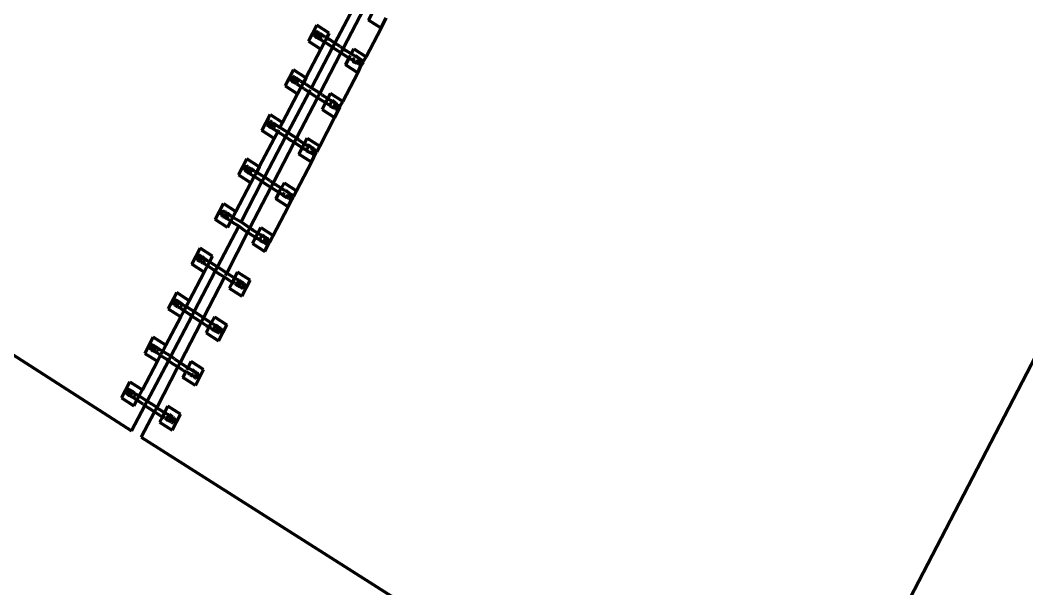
# Model space of a CAD drawing. Header units: millimetres. Extents: x 4307 to 31003, y 2809 to 20009.
# Drawn here: x 12985.9 to 13088.9, y 13562.4 to 13620.6 of the extents above; entities that cross this region are included whole.
import ezdxf

# ---------------------------------------------------------------- set-up
doc = ezdxf.new("R2010")
doc.units = ezdxf.units.MM
doc.layers.add('ProfileEdges', color=7, linetype='Continuous')

msp = doc.modelspace()

# ---------------------------------------------------------------- linework, layer by layer
for p, q in [((13016.36, 13618.81), (13016.37, 13618.84)), ((13016.37, 13618.84), (13016.37, 13618.91)), ((13016.52, 13619.12), (13016.47, 13619.1)), ((13019.96, 13616.47), (13019.92, 13616.45)), ((13019.96, 13616.6), (13020.11, 13616.72)), ((13020.17, 13616.85), (13020.12, 13616.89)), ((13014.24, 13614.6), (13014.11, 13614.56)), ((13014.27, 13614.61), (13014.24, 13614.6)), ((13013.98, 13614.23), (13013.99, 13614.32)), ((13017.76, 13612.34), (13017.8, 13612.32)), ((13017.8, 13612.32), (13017.78, 13612.24)), ((13017.57, 13612.01), (13017.78, 13612.24)), ((13011.59, 13609.62), (13011.62, 13609.79)), ((13011.62, 13609.79), (13011.63, 13609.88)), ((13011.69, 13609.91), (13011.63, 13609.88)), ((13011.82, 13609.95), (13011.69, 13609.91)), ((13011.89, 13610.02), (13011.82, 13609.95)), ((13015.15, 13607.27), (13015.19, 13607.29)), ((13015.19, 13607.42), (13015.4, 13607.65)), ((13015.38, 13607.75), (13015.42, 13607.73)), ((13015.42, 13607.73), (13015.4, 13607.65)), ((13009.22, 13605.07), (13009.22, 13605.14)), ((13009.47, 13605.42), (13009.34, 13605.38)), ((13009.5, 13605.43), (13009.47, 13605.42)), ((13009.21, 13605.05), (13009.22, 13605.07)), ((13012.97, 13603.12), (13013.02, 13603.09)), ((13012.77, 13602.68), (13012.81, 13602.7)), ((13012.81, 13602.7), (13012.84, 13602.71)), ((13012.84, 13602.71), (13012.95, 13602.96)), ((13006.83, 13600.48), (13006.83, 13600.55)), ((13006.83, 13600.46), (13006.83, 13600.48)), ((13006.85, 13600.59), (13006.86, 13600.7)), ((13007.12, 13600.84), (13006.98, 13600.76)), ((13010.46, 13598.12), (13010.63, 13598.47)), ((13010.61, 13598.57), (13010.65, 13598.55)), ((13010.65, 13598.55), (13010.63, 13598.47)), ((13004.44, 13595.87), (13004.48, 13596.11)), ((13004.73, 13596.25), (13004.48, 13596.11)), ((13008.04, 13593.52), (13008.24, 13593.88)), ((13008.24, 13593.98), (13008.24, 13593.88)), ((13002.06, 13591.28), (13002.1, 13591.52)), ((13002.35, 13591.67), (13002.1, 13591.52)), ((13005.65, 13588.93), (13005.86, 13589.29)), ((13005.86, 13589.39), (13005.86, 13589.29)), ((12999.67, 13586.69), (12999.71, 13586.93)), ((12999.96, 13587.08), (12999.71, 13586.93)), ((13003.27, 13584.35), (13003.37, 13584.52)), ((13003.47, 13584.8), (13003.48, 13584.71)), ((12997.58, 13582.49), (12997.33, 13582.34)), ((12997.29, 13582.1), (12997.33, 13582.34)), ((13000.89, 13579.76), (13001.09, 13580.12)), ((13001.09, 13580.12), (13001.09, 13580.21))]:
    msp.add_line(p, q)
at = {"layer": 'ProfileEdges', "lineweight": 211}
for p, q in [((13063.81, 13536.31), (13121.4, 13647.16)), ((13020.23, 13622.41), (13018.07, 13618.29)), ((13018.92, 13617.73), (13021.06, 13621.86)), ((12931.87, 13620.57), (12997.27, 13578.61)), ((13021.88, 13621.35), (13021.51, 13620.63)), ((13022.79, 13619.82), (13021.51, 13620.63)), ((13022.79, 13619.82), (13023.33, 13620.87)), ((13016.23, 13620.11), (13015.37, 13618.47)), ((13017.5, 13619.29), (13016.23, 13620.11)), ((13021.27, 13616.89), (13022.79, 13619.82)), ((13015.95, 13619.34), (13016.16, 13619.48)), ((13015.95, 13619.07), (13015.95, 13619.34)), ((13015.99, 13619.04), (13015.95, 13619.07)), ((13015.99, 13619.04), (13016.1, 13618.97)), ((13016.01, 13619.14), (13016.13, 13619.38)), ((13016.01, 13619.14), (13016.1, 13618.97)), ((13016.1, 13619.09), (13016.19, 13618.99)), ((13016.1, 13618.97), (13016.13, 13618.91)), ((13016.1, 13618.97), (13016.15, 13618.94)), ((13016.25, 13619.38), (13016.13, 13619.38)), ((13016.13, 13618.91), (13016.25, 13618.93)), ((13016.13, 13618.91), (13016.36, 13618.81)), ((13016.15, 13618.94), (13016.19, 13618.99)), ((13016.16, 13619.48), (13016.2, 13619.46)), ((13016.19, 13618.99), (13016.36, 13619.18)), ((13016.19, 13618.99), (13016.25, 13618.93)), ((13016.27, 13619.41), (13016.2, 13619.46)), ((13016.27, 13619.41), (13016.25, 13619.38)), ((13016.25, 13618.93), (13016.36, 13618.81)), ((13016.25, 13618.93), (13016.37, 13618.91)), ((13016.27, 13619.41), (13016.34, 13619.36)), ((13016.38, 13619.38), (13016.34, 13619.36)), ((13016.4, 13619.33), (13016.34, 13619.36)), ((13016.34, 13619.36), (13016.35, 13619.27)), ((13016.36, 13618.81), (13016.43, 13618.76)), ((13016.53, 13618.96), (13016.37, 13618.91)), ((13016.38, 13618.94), (13016.37, 13618.91)), ((13016.4, 13619.33), (13016.38, 13619.38)), ((13016.4, 13619.06), (13016.38, 13618.94)), ((13016.4, 13619.33), (13016.46, 13619.31)), ((13016.47, 13619.1), (13016.4, 13619.06)), ((13016.43, 13618.76), (13016.5, 13618.73)), ((13016.48, 13619.29), (13016.46, 13619.31)), ((13016.48, 13619.29), (13016.52, 13619.26)), ((13016.67, 13618.89), (13016.5, 13618.73)), ((13016.54, 13618.69), (13016.5, 13618.73)), ((13016.52, 13619.26), (13016.65, 13619.2)), ((13017.02, 13618.38), (13016.54, 13618.69)), ((13016.68, 13619.19), (13016.65, 13619.2)), ((13016.68, 13619.19), (13016.67, 13618.89)), ((13016.93, 13618.98), (13016.68, 13619.19)), ((13017.03, 13618.93), (13016.93, 13618.98)), ((13017.02, 13618.38), (13017.25, 13618.8)), ((13017.08, 13618.88), (13017.03, 13618.93)), ((13017.08, 13618.88), (13017.25, 13618.8)), ((13017.25, 13618.8), (13017.5, 13619.29)), ((13017.25, 13618.8), (13017.48, 13618.67)), ((13018.07, 13618.29), (13017.48, 13618.67)), ((13015.11, 13614.73), (13016.64, 13617.65)), ((13015.37, 13618.47), (13016.64, 13617.65)), ((13017.83, 13617.84), (13015.67, 13613.71)), ((13016.64, 13617.65), (13017.02, 13618.38)), ((13017.2, 13618.27), (13017.02, 13618.38)), ((13017.76, 13617.9), (13017.2, 13618.27)), ((13017.83, 13617.84), (13017.76, 13617.9)), ((13018.07, 13618.29), (13017.83, 13617.84)), ((13018.36, 13617.48), (13017.83, 13617.84)), ((13018.61, 13617.95), (13018.07, 13618.29)), ((13018.68, 13617.28), (13018.36, 13617.48)), ((13018.61, 13617.95), (13018.92, 13617.73)), ((13018.68, 13617.28), (13018.92, 13617.73)), ((13018.92, 13617.73), (13019.13, 13617.57)), ((13019.18, 13617.54), (13019.13, 13617.57)), ((13019.73, 13617.19), (13019.18, 13617.54)), ((13019.99, 13617.71), (13019.73, 13617.19)), ((13019.99, 13617.71), (13021.27, 13616.89)), ((13016.53, 13613.14), (13018.68, 13617.28)), ((13019.45, 13616.78), (13018.68, 13617.28)), ((13019.5, 13616.76), (13019.14, 13616.06)), ((13019.45, 13616.78), (13019.5, 13616.76)), ((13019.63, 13617.01), (13019.5, 13616.76)), ((13019.5, 13616.76), (13019.85, 13616.57)), ((13020.07, 13616.98), (13019.73, 13617.19)), ((13019.94, 13616.52), (13019.85, 13616.57)), ((13019.94, 13616.52), (13019.92, 13616.45)), ((13019.92, 13616.45), (13020.27, 13616.26)), ((13019.96, 13616.6), (13019.94, 13616.52)), ((13019.96, 13616.47), (13019.94, 13616.52)), ((13020, 13616.48), (13019.94, 13616.52)), ((13019.96, 13616.6), (13020.06, 13616.78)), ((13020.27, 13616.26), (13019.96, 13616.47)), ((13020.16, 13616.96), (13020.07, 13616.98)), ((13020.12, 13616.89), (13020.16, 13616.96)), ((13020.2, 13616.99), (13020.16, 13616.96)), ((13020.18, 13616.91), (13020.16, 13616.96)), ((13020.41, 13616.76), (13020.18, 13616.91)), ((13020.52, 13616.74), (13020.2, 13616.99)), ((13020.37, 13616.36), (13020.46, 13616.56)), ((13020.41, 13616.76), (13020.52, 13616.74)), ((13020.48, 13616.45), (13020.75, 13616.53)), ((13020.48, 13616.45), (13020.48, 13616.23)), ((13020.64, 13616.65), (13020.52, 13616.74)), ((13020.68, 13616.6), (13020.56, 13616.59)), ((13020.64, 13616.65), (13020.6, 13616.65)), ((13020.64, 13616.65), (13020.71, 13616.61)), ((13020.71, 13616.61), (13020.68, 13616.6)), ((13020.74, 13616.56), (13020.68, 13616.6)), ((13020.71, 13616.61), (13020.74, 13616.56)), ((13020.74, 13616.56), (13020.81, 13616.55)), ((13020.75, 13616.53), (13020.74, 13616.56)), ((13020.74, 13616.56), (13020.78, 13616.53)), ((13020.81, 13616.55), (13020.75, 13616.53)), ((13020.75, 13616.53), (13020.78, 13616.53)), ((13020.78, 13616.53), (13020.81, 13616.55)), ((13020.78, 13616.53), (13020.83, 13616.38)), ((13020.92, 13616.32), (13020.81, 13616.55)), ((13020.92, 13616.32), (13021.27, 13616.89)), ((13013.84, 13615.55), (13012.98, 13613.91)), ((13015.11, 13614.73), (13013.84, 13615.55)), ((13020.41, 13615.25), (13019.14, 13616.06)), ((13020.38, 13616.24), (13020.27, 13616.26)), ((13020.39, 13616.32), (13020.37, 13616.36)), ((13020.38, 13616.24), (13020.39, 13616.32)), ((13020.48, 13616.18), (13020.38, 13616.24)), ((13020.48, 13616.23), (13020.39, 13616.32)), ((13020.41, 13615.25), (13020.8, 13616.09)), ((13020.48, 13616.23), (13020.48, 13616.18)), ((13020.53, 13616.14), (13020.48, 13616.18)), ((13020.51, 13616.16), (13020.57, 13616.12)), ((13020.53, 13616.14), (13020.57, 13616.12)), ((13020.57, 13616.12), (13020.83, 13616.38)), ((13020.8, 13616.09), (13020.57, 13616.12)), ((13020.92, 13616.32), (13020.8, 13616.09)), ((13020.96, 13616.3), (13020.8, 13616.09)), ((13013.56, 13614.48), (13013.57, 13614.75)), ((13013.6, 13614.45), (13013.56, 13614.48)), ((13013.57, 13614.75), (13013.78, 13614.89)), ((13013.6, 13614.45), (13013.71, 13614.39)), ((13013.63, 13614.55), (13013.75, 13614.79)), ((13013.63, 13614.55), (13013.71, 13614.39)), ((13013.71, 13614.39), (13013.75, 13614.32)), ((13013.71, 13614.39), (13013.77, 13614.35)), ((13013.86, 13614.79), (13013.75, 13614.79)), ((13013.77, 13614.35), (13014.01, 13614.63)), ((13013.82, 13614.87), (13013.78, 13614.89)), ((13013.89, 13614.82), (13013.82, 13614.87)), ((13013.89, 13614.82), (13013.86, 13614.79)), ((13013.89, 13614.82), (13013.95, 13614.77)), ((13013.99, 13614.79), (13013.95, 13614.77)), ((13013.95, 13614.77), (13014.01, 13614.63)), ((13014.02, 13614.73), (13013.95, 13614.77)), ((13014.02, 13614.73), (13013.99, 13614.79)), ((13014.15, 13614.38), (13013.99, 13614.32)), ((13014, 13614.35), (13013.99, 13614.32)), ((13014.02, 13614.47), (13014, 13614.35)), ((13014.07, 13614.72), (13014.02, 13614.73)), ((13014.08, 13614.5), (13014.02, 13614.47)), ((13014.11, 13614.7), (13014.07, 13614.72)), ((13014.11, 13614.56), (13014.08, 13614.5)), ((13014.15, 13614.65), (13014.11, 13614.7)), ((13014.11, 13614.56), (13014.15, 13614.65)), ((13014.15, 13614.65), (13014.27, 13614.61)), ((13014.15, 13614.65), (13014.24, 13614.6)), ((13014.24, 13614.6), (13014.26, 13614.58)), ((13014.27, 13614.61), (13014.26, 13614.58)), ((13014.26, 13614.58), (13014.28, 13614.3)), ((13014.29, 13614.6), (13014.27, 13614.61)), ((13014.55, 13614.39), (13014.29, 13614.6)), ((13014.55, 13614.39), (13014.64, 13614.34)), ((13015.11, 13614.73), (13014.85, 13614.22)), ((13018.89, 13612.32), (13020.41, 13615.25)), ((13012.98, 13613.91), (13014.25, 13613.09)), ((13013.75, 13614.32), (13013.99, 13614.32)), ((13013.98, 13614.23), (13013.75, 13614.32)), ((13013.98, 13614.23), (13014.05, 13614.17)), ((13014.05, 13614.17), (13014.11, 13614.14)), ((13014.28, 13614.3), (13014.11, 13614.14)), ((13014.15, 13614.1), (13014.11, 13614.14)), ((13014.15, 13614.1), (13014.34, 13613.98)), ((13014.25, 13613.09), (13014.62, 13613.8)), ((13014.62, 13613.8), (13014.34, 13613.98)), ((13014.85, 13614.22), (13014.62, 13613.8)), ((13014.92, 13613.61), (13014.62, 13613.8)), ((13014.64, 13614.34), (13014.7, 13614.3)), ((13014.85, 13614.22), (13014.7, 13614.3)), ((13015.09, 13614.08), (13014.85, 13614.22)), ((13014.92, 13613.61), (13015.43, 13613.26)), ((13015.09, 13614.08), (13015.67, 13613.71)), ((13015.43, 13613.26), (13015.56, 13613.51)), ((13015.67, 13613.71), (13016.22, 13613.36)), ((13016.53, 13613.14), (13016.22, 13613.36)), ((13014.25, 13613.09), (13012.72, 13610.17)), ((13015.43, 13613.26), (13013.27, 13609.14)), ((13014.15, 13608.55), (13016.3, 13612.69)), ((13015.43, 13613.26), (13015.98, 13612.89)), ((13016.3, 13612.69), (13015.98, 13612.89)), ((13017.07, 13612.19), (13016.3, 13612.69)), ((13016.36, 13612.81), (13016.53, 13613.14)), ((13016.75, 13612.99), (13016.53, 13613.14)), ((13016.75, 13612.99), (13016.8, 13612.95)), ((13016.8, 13612.95), (13017.34, 13612.61)), ((13017.34, 13612.61), (13017.12, 13612.17)), ((13017.62, 13613.13), (13017.34, 13612.61)), ((13017.34, 13612.61), (13017.68, 13612.39)), ((13017.76, 13612.34), (13017.57, 13612.01)), ((13018.89, 13612.32), (13017.62, 13613.13)), ((13017.78, 13612.37), (13017.68, 13612.39)), ((13017.78, 13612.37), (13017.76, 13612.34)), ((13017.82, 13612.4), (13017.78, 13612.37)), ((13017.8, 13612.32), (13017.78, 13612.37)), ((13018.02, 13612.18), (13017.8, 13612.32)), ((13018.14, 13612.15), (13017.82, 13612.4)), ((13018.54, 13611.73), (13018.89, 13612.32)), ((13017.12, 13612.17), (13016.76, 13611.49)), ((13016.76, 13611.49), (13018.04, 13610.68)), ((13017.07, 13612.19), (13017.12, 13612.17)), ((13017.12, 13612.17), (13017.47, 13611.98)), ((13017.55, 13611.92), (13017.47, 13611.98)), ((13017.54, 13611.86), (13017.58, 13611.88)), ((13017.54, 13611.86), (13017.89, 13611.67)), ((13017.57, 13612.01), (13017.55, 13611.92)), ((13017.58, 13611.88), (13017.55, 13611.92)), ((13017.58, 13611.88), (13017.61, 13611.89)), ((13017.58, 13611.88), (13017.89, 13611.67)), ((13017.99, 13611.65), (13017.89, 13611.67)), ((13017.95, 13611.72), (13017.98, 13611.77)), ((13017.95, 13611.72), (13017.99, 13611.65)), ((13017.98, 13611.77), (13018.08, 13612.02)), ((13017.98, 13611.77), (13018.09, 13611.66)), ((13018.09, 13611.59), (13017.99, 13611.65)), ((13018.02, 13612.18), (13018.14, 13612.15)), ((13018.04, 13610.68), (13018.58, 13611.73)), ((13018.54, 13611.73), (13018.04, 13610.68)), ((13018.22, 13612.06), (13018.08, 13612.02)), ((13018.09, 13611.66), (13018.1, 13611.86)), ((13018.09, 13611.59), (13018.09, 13611.66)), ((13018.12, 13611.57), (13018.09, 13611.59)), ((13018.37, 13611.94), (13018.1, 13611.86)), ((13018.19, 13611.53), (13018.12, 13611.57)), ((13018.22, 13612.06), (13018.14, 13612.15)), ((13018.44, 13611.79), (13018.19, 13611.53)), ((13018.3, 13611.46), (13018.19, 13611.53)), ((13018.22, 13612.06), (13018.26, 13612.05)), ((13018.26, 13612.05), (13018.33, 13612.02)), ((13018.54, 13611.73), (13018.3, 13611.46)), ((13018.33, 13612.02), (13018.37, 13611.94)), ((13018.37, 13611.94), (13018.43, 13611.96)), ((13018.37, 13611.94), (13018.44, 13611.79)), ((13018.43, 13611.96), (13018.54, 13611.73)), ((13011.45, 13610.99), (13010.59, 13609.35)), ((13011.18, 13610.16), (13011.39, 13610.3)), ((13011.43, 13610.28), (13011.39, 13610.3)), ((13011.51, 13610.23), (13011.43, 13610.28)), ((13011.45, 13610.99), (13012.72, 13610.17)), ((13016.52, 13607.75), (13018.04, 13610.68)), ((13011.86, 13608.53), (13010.59, 13609.35)), ((13011.18, 13609.89), (13011.18, 13610.16)), ((13011.22, 13609.86), (13011.18, 13609.89)), ((13011.22, 13609.86), (13011.38, 13609.76)), ((13011.37, 13609.73), (13011.22, 13609.86)), ((13011.51, 13610.23), (13011.24, 13609.96)), ((13011.24, 13609.96), (13011.38, 13609.76)), ((13011.37, 13609.73), (13011.42, 13609.71)), ((13011.38, 13609.76), (13011.63, 13610.04)), ((13011.38, 13609.76), (13011.42, 13609.71)), ((13011.42, 13609.71), (13011.44, 13609.68)), ((13011.44, 13609.68), (13011.62, 13609.79)), ((13011.44, 13609.68), (13011.59, 13609.62)), ((13011.67, 13610.16), (13011.51, 13610.23)), ((13011.51, 13610.23), (13011.63, 13610.04)), ((13012.22, 13609.22), (13011.59, 13609.62)), ((13011.62, 13609.79), (13011.69, 13609.83)), ((13011.67, 13610.12), (13011.67, 13610.16)), ((13011.67, 13610.16), (13011.7, 13610.1)), ((13011.67, 13610.12), (13011.7, 13610.1)), ((13011.7, 13610.1), (13011.69, 13609.91)), ((13011.69, 13609.91), (13011.69, 13609.83)), ((13011.7, 13610.1), (13011.89, 13610.02)), ((13011.8, 13609.98), (13011.7, 13610.1)), ((13011.82, 13609.95), (13011.8, 13609.98)), ((13011.9, 13609.86), (13011.82, 13609.95)), ((13011.9, 13609.71), (13011.82, 13609.64)), ((13012.22, 13609.22), (13011.86, 13608.53)), ((13011.89, 13610.02), (13011.9, 13609.86)), ((13011.89, 13610.02), (13012.45, 13609.66)), ((13011.9, 13609.86), (13011.9, 13609.71)), ((13012.22, 13609.22), (13013, 13608.72)), ((13012.26, 13609.29), (13012.33, 13609.42)), ((13012.37, 13609.5), (13012.45, 13609.66)), ((13012.45, 13609.66), (13012.72, 13610.17)), ((13013.27, 13609.14), (13012.45, 13609.66)), ((13011.86, 13608.53), (13010.33, 13605.61)), ((13013.03, 13608.68), (13010.87, 13604.56)), ((13013.03, 13608.68), (13013, 13608.72)), ((13013.27, 13609.14), (13013.03, 13608.68)), ((13013.59, 13608.3), (13013.03, 13608.68)), ((13013.27, 13609.14), (13013.84, 13608.77)), ((13013.91, 13608.1), (13013.59, 13608.3)), ((13014.15, 13608.55), (13013.84, 13608.77)), ((13013.91, 13608.1), (13014.15, 13608.55)), ((13014.36, 13608.4), (13014.15, 13608.55)), ((13014.36, 13608.4), (13014.42, 13608.36)), ((13014.42, 13608.36), (13014.94, 13607.98)), ((13015.24, 13608.56), (13014.94, 13607.98)), ((13015.24, 13608.56), (13016.52, 13607.75)), ((13011.76, 13603.96), (13013.91, 13608.1)), ((13014.68, 13607.6), (13013.91, 13608.1)), ((13014.73, 13607.58), (13014.39, 13606.92)), ((13014.68, 13607.6), (13014.73, 13607.58)), ((13014.73, 13607.58), (13014.94, 13607.98)), ((13014.73, 13607.58), (13015.08, 13607.39)), ((13014.94, 13607.98), (13015.3, 13607.8)), ((13015.17, 13607.34), (13015.08, 13607.39)), ((13015.17, 13607.34), (13015.15, 13607.27)), ((13015.15, 13607.27), (13015.51, 13607.09)), ((13015.19, 13607.42), (13015.17, 13607.34)), ((13015.23, 13607.3), (13015.17, 13607.34)), ((13015.19, 13607.29), (13015.17, 13607.34)), ((13015.38, 13607.75), (13015.19, 13607.42)), ((13015.19, 13607.29), (13015.51, 13607.09)), ((13015.4, 13607.79), (13015.3, 13607.8)), ((13015.4, 13607.79), (13015.38, 13607.75)), ((13015.43, 13607.81), (13015.4, 13607.79)), ((13015.42, 13607.73), (13015.4, 13607.79)), ((13015.64, 13607.59), (13015.42, 13607.73)), ((13015.75, 13607.56), (13015.43, 13607.81)), ((13015.63, 13607.14), (13015.61, 13607.06)), ((13015.63, 13607.14), (13015.71, 13607.06)), ((13015.64, 13607.59), (13015.75, 13607.56)), ((13015.66, 13606.11), (13016.16, 13607.14)), ((13015.7, 13607.43), (13015.67, 13607.32)), ((13015.83, 13607.47), (13015.7, 13607.43)), ((13015.71, 13607.27), (13015.98, 13607.35)), ((13015.71, 13607.06), (13015.71, 13607.27)), ((13015.83, 13607.47), (13015.75, 13607.56)), ((13015.82, 13606.93), (13016.06, 13607.2)), ((13015.87, 13607.46), (13015.83, 13607.47)), ((13015.87, 13607.46), (13015.94, 13607.43)), ((13015.91, 13607.43), (13015.87, 13607.46)), ((13015.94, 13607.43), (13015.91, 13607.43)), ((13016.16, 13607.14), (13015.91, 13606.87)), ((13015.98, 13607.35), (13015.94, 13607.43)), ((13015.94, 13607.43), (13016.04, 13607.37)), ((13015.98, 13607.35), (13016.04, 13607.37)), ((13016.06, 13607.2), (13015.98, 13607.35)), ((13016.04, 13607.37), (13016.16, 13607.14)), ((13016.16, 13607.14), (13016.21, 13607.16)), ((13016.21, 13607.16), (13016.52, 13607.75)), ((13009.06, 13606.43), (13008.2, 13604.79)), ((13010.33, 13605.61), (13009.06, 13606.43)), ((13015.66, 13606.11), (13014.39, 13606.92)), ((13015.61, 13607.06), (13015.51, 13607.09)), ((13015.61, 13607.06), (13015.57, 13607.13)), ((13015.71, 13607), (13015.61, 13607.06)), ((13015.71, 13607), (13015.71, 13607.06)), ((13015.74, 13606.98), (13015.71, 13607)), ((13015.82, 13606.93), (13015.74, 13606.98)), ((13015.91, 13606.87), (13015.82, 13606.93)), ((13008.79, 13605.3), (13008.8, 13605.57)), ((13008.83, 13605.27), (13008.79, 13605.3)), ((13008.8, 13605.57), (13009.01, 13605.71)), ((13008.83, 13605.27), (13008.95, 13605.2)), ((13008.86, 13605.37), (13008.98, 13605.61)), ((13008.86, 13605.37), (13008.95, 13605.2)), ((13008.94, 13605.32), (13009.05, 13605.23)), ((13008.95, 13605.2), (13008.98, 13605.14)), ((13008.95, 13605.2), (13009, 13605.17)), ((13009.1, 13605.61), (13008.98, 13605.61)), ((13008.98, 13605.14), (13009.12, 13605.16)), ((13009.21, 13605.05), (13008.98, 13605.14)), ((13009, 13605.17), (13009.05, 13605.23)), ((13009.05, 13605.69), (13009.01, 13605.71)), ((13009.12, 13605.64), (13009.05, 13605.69)), ((13009.05, 13605.23), (13009.24, 13605.45)), ((13009.05, 13605.23), (13009.12, 13605.16)), ((13009.12, 13605.64), (13009.1, 13605.61)), ((13009.12, 13605.64), (13009.19, 13605.59)), ((13009.12, 13605.16), (13009.21, 13605.05)), ((13009.12, 13605.16), (13009.22, 13605.14)), ((13009.19, 13605.59), (13009.22, 13605.61)), ((13009.19, 13605.59), (13009.24, 13605.45)), ((13009.24, 13605.57), (13009.22, 13605.61)), ((13009.38, 13605.2), (13009.22, 13605.14)), ((13009.23, 13605.18), (13009.22, 13605.14)), ((13009.25, 13605.29), (13009.23, 13605.18)), ((13009.24, 13605.57), (13009.34, 13605.52)), ((13009.31, 13605.33), (13009.25, 13605.29)), ((13009.34, 13605.38), (13009.31, 13605.33)), ((13009.38, 13605.47), (13009.34, 13605.52)), ((13009.34, 13605.38), (13009.38, 13605.47)), ((13009.51, 13605.12), (13009.34, 13604.96)), ((13009.38, 13605.47), (13009.5, 13605.43)), ((13009.38, 13605.47), (13009.47, 13605.42)), ((13009.47, 13605.42), (13009.49, 13605.4)), ((13009.5, 13605.43), (13009.49, 13605.4)), ((13009.49, 13605.4), (13009.51, 13605.12)), ((13009.52, 13605.42), (13009.5, 13605.43)), ((13009.78, 13605.21), (13009.52, 13605.42)), ((13009.87, 13605.16), (13009.78, 13605.21)), ((13009.93, 13605.12), (13009.87, 13605.16)), ((13009.93, 13605.12), (13010.04, 13605.06)), ((13010.33, 13605.61), (13010.04, 13605.06)), ((13014.14, 13603.18), (13015.66, 13606.11)), ((13008.2, 13604.79), (13009.47, 13603.97)), ((13010.61, 13604.13), (13008.47, 13599.98)), ((13009.21, 13605.05), (13009.28, 13604.99)), ((13009.28, 13604.99), (13009.34, 13604.96)), ((13009.34, 13604.96), (13009.38, 13604.92)), ((13009.82, 13604.64), (13009.38, 13604.92)), ((13009.47, 13603.97), (13009.82, 13604.64)), ((13010.04, 13605.06), (13009.82, 13604.64)), ((13010.04, 13604.5), (13009.82, 13604.64)), ((13010.04, 13605.06), (13010.33, 13604.9)), ((13010.61, 13604.13), (13010.04, 13604.5)), ((13010.87, 13604.56), (13010.33, 13604.9)), ((13010.87, 13604.56), (13010.61, 13604.13)), ((13010.63, 13604.1), (13010.61, 13604.13)), ((13011.21, 13603.71), (13010.63, 13604.1)), ((13011.46, 13604.18), (13010.87, 13604.56)), ((13011.46, 13604.18), (13011.76, 13603.96)), ((13009.47, 13603.97), (13007.94, 13601.05)), ((13009.38, 13599.37), (13011.53, 13603.51)), ((13011.53, 13603.51), (13011.21, 13603.71)), ((13011.53, 13603.51), (13011.76, 13603.96)), ((13012.3, 13603.02), (13011.53, 13603.51)), ((13011.76, 13603.96), (13011.98, 13603.81)), ((13012.03, 13603.77), (13011.98, 13603.81)), ((13012.58, 13603.43), (13012.03, 13603.77)), ((13012.58, 13603.43), (13012.35, 13602.99)), ((13012.87, 13603.99), (13012.58, 13603.43)), ((13012.91, 13603.21), (13012.58, 13603.43)), ((13012.87, 13603.99), (13014.14, 13603.18)), ((13013.01, 13603.2), (13012.91, 13603.21)), ((13012.97, 13603.12), (13013.01, 13603.2)), ((13013.01, 13603.2), (13013.05, 13603.22)), ((13013.03, 13603.14), (13013.01, 13603.2)), ((13013.26, 13603), (13013.03, 13603.14)), ((13013.05, 13603.22), (13013.37, 13602.97)), ((13013.83, 13602.59), (13014.14, 13603.18)), ((13012.35, 13602.99), (13012.01, 13602.35)), ((13013.29, 13601.54), (13012.01, 13602.35)), ((13012.35, 13602.99), (13012.3, 13603.02)), ((13012.7, 13602.8), (13012.35, 13602.99)), ((13012.7, 13602.8), (13012.78, 13602.74)), ((13012.78, 13602.74), (13012.77, 13602.68)), ((13012.77, 13602.68), (13013.12, 13602.5)), ((13012.8, 13602.83), (13012.78, 13602.74)), ((13012.84, 13602.71), (13012.78, 13602.74)), ((13012.78, 13602.74), (13012.81, 13602.7)), ((13012.8, 13602.83), (13012.91, 13603.01)), ((13012.81, 13602.7), (13013.12, 13602.5)), ((13013.22, 13602.47), (13013.12, 13602.5)), ((13013.18, 13602.54), (13013.21, 13602.6)), ((13013.18, 13602.54), (13013.22, 13602.47)), ((13013.21, 13602.6), (13013.3, 13602.79)), ((13013.24, 13602.55), (13013.21, 13602.6)), ((13013.32, 13602.41), (13013.22, 13602.47)), ((13013.33, 13602.46), (13013.24, 13602.55)), ((13013.26, 13603), (13013.37, 13602.97)), ((13013.29, 13601.54), (13013.65, 13602.32)), ((13013.33, 13602.46), (13013.32, 13602.41)), ((13013.35, 13602.4), (13013.32, 13602.41)), ((13013.33, 13602.68), (13013.6, 13602.77)), ((13013.33, 13602.68), (13013.33, 13602.46)), ((13013.45, 13602.88), (13013.34, 13602.84)), ((13013.35, 13602.4), (13013.43, 13602.34)), ((13013.37, 13602.97), (13013.45, 13602.88)), ((13013.68, 13602.61), (13013.43, 13602.34)), ((13013.65, 13602.32), (13013.43, 13602.34)), ((13013.45, 13602.88), (13013.5, 13602.84)), ((13013.49, 13602.87), (13013.56, 13602.85)), ((13013.5, 13602.84), (13013.56, 13602.85)), ((13013.53, 13602.84), (13013.5, 13602.84)), ((13013.56, 13602.85), (13013.53, 13602.84)), ((13013.59, 13602.79), (13013.53, 13602.84)), ((13013.56, 13602.85), (13013.59, 13602.79)), ((13013.59, 13602.79), (13013.66, 13602.78)), ((13013.6, 13602.77), (13013.59, 13602.79)), ((13013.59, 13602.79), (13013.63, 13602.76)), ((13013.66, 13602.78), (13013.6, 13602.77)), ((13013.6, 13602.77), (13013.63, 13602.76)), ((13013.63, 13602.76), (13013.66, 13602.78)), ((13013.63, 13602.76), (13013.68, 13602.61)), ((13013.77, 13602.55), (13013.65, 13602.32)), ((13013.77, 13602.55), (13013.66, 13602.78)), ((13013.83, 13602.59), (13013.77, 13602.55)), ((13006.67, 13601.87), (13005.81, 13600.23)), ((13006.41, 13600.71), (13006.42, 13600.98)), ((13006.42, 13600.98), (13006.62, 13601.12)), ((13006.47, 13600.78), (13006.6, 13601.02)), ((13006.69, 13601.04), (13006.6, 13601.02)), ((13006.67, 13601.1), (13006.62, 13601.12)), ((13006.67, 13601.87), (13007.94, 13601.05)), ((13006.67, 13601.1), (13006.69, 13601.04)), ((13006.74, 13601.05), (13006.69, 13601.04)), ((13006.74, 13601.05), (13006.8, 13601)), ((13006.84, 13601.02), (13006.8, 13601)), ((13006.86, 13600.98), (13006.8, 13601)), ((13006.86, 13600.98), (13006.84, 13601.02)), ((13006.86, 13600.98), (13006.96, 13600.93)), ((13007.64, 13600.48), (13007.94, 13601.05)), ((13011.77, 13598.61), (13013.29, 13601.54)), ((13007.08, 13599.41), (13005.81, 13600.23)), ((13006.45, 13600.68), (13006.41, 13600.71)), ((13006.45, 13600.68), (13006.57, 13600.61)), ((13006.47, 13600.78), (13006.57, 13600.61)), ((13006.56, 13600.73), (13006.66, 13600.63)), ((13006.57, 13600.61), (13006.61, 13600.58)), ((13006.6, 13600.55), (13006.57, 13600.61)), ((13006.6, 13600.55), (13006.72, 13600.57)), ((13006.6, 13600.55), (13006.83, 13600.46)), ((13006.66, 13600.63), (13006.61, 13600.58)), ((13006.73, 13600.72), (13006.66, 13600.63)), ((13006.66, 13600.63), (13006.72, 13600.57)), ((13006.72, 13600.57), (13006.83, 13600.46)), ((13006.72, 13600.57), (13006.83, 13600.55)), ((13006.81, 13600.91), (13006.86, 13600.86)), ((13006.86, 13600.86), (13006.82, 13600.82)), ((13007, 13600.61), (13006.83, 13600.55)), ((13006.85, 13600.59), (13006.83, 13600.55)), ((13006.83, 13600.46), (13006.9, 13600.4)), ((13006.91, 13600.7), (13006.85, 13600.59)), ((13006.9, 13600.4), (13006.96, 13600.37)), ((13006.96, 13600.79), (13006.94, 13600.75)), ((13007, 13600.88), (13006.96, 13600.93)), ((13006.96, 13600.79), (13007, 13600.88)), ((13007.13, 13600.53), (13006.96, 13600.37)), ((13007, 13600.33), (13006.96, 13600.37)), ((13007, 13600.88), (13007.11, 13600.82)), ((13007, 13600.88), (13007.12, 13600.84)), ((13007.42, 13600.07), (13007, 13600.33)), ((13007.08, 13599.41), (13007.42, 13600.07)), ((13007.14, 13600.83), (13007.12, 13600.84)), ((13007.12, 13600.66), (13007.13, 13600.53)), ((13007.4, 13600.62), (13007.14, 13600.83)), ((13007.49, 13600.57), (13007.4, 13600.62)), ((13007.42, 13600.07), (13007.64, 13600.48)), ((13007.66, 13599.91), (13007.42, 13600.07)), ((13007.54, 13600.53), (13007.49, 13600.57)), ((13007.54, 13600.53), (13007.64, 13600.48)), ((13007.64, 13600.48), (13007.94, 13600.32)), ((13007.94, 13600.32), (13008.47, 13599.98)), ((13008.47, 13599.98), (13009.07, 13599.59)), ((13008.23, 13599.54), (13006.06, 13595.4)), ((13007.02, 13594.75), (13009.14, 13598.92)), ((13008.23, 13599.54), (13007.66, 13599.91)), ((13008.82, 13599.12), (13008.23, 13599.54)), ((13009.14, 13598.92), (13008.82, 13599.12)), ((13009.07, 13599.59), (13009.38, 13599.37)), ((13009.14, 13598.92), (13009.38, 13599.37)), ((13009.92, 13598.43), (13009.14, 13598.92)), ((13009.38, 13599.37), (13009.6, 13599.22)), ((13009.6, 13599.22), (13009.65, 13599.18)), ((13009.65, 13599.18), (13010.19, 13598.84)), ((13010.49, 13599.42), (13010.19, 13598.84)), ((13010.49, 13599.42), (13011.77, 13598.61)), ((13009.96, 13598.4), (13009.64, 13597.78)), ((13009.92, 13598.43), (13009.96, 13598.4)), ((13010.19, 13598.84), (13009.96, 13598.4)), ((13009.96, 13598.4), (13010.31, 13598.21)), ((13010.19, 13598.84), (13010.53, 13598.62)), ((13010.4, 13598.16), (13010.31, 13598.21)), ((13010.42, 13598.11), (13010.38, 13598.09)), ((13010.73, 13597.91), (13010.38, 13598.09)), ((13010.4, 13598.16), (13010.42, 13598.25)), ((13010.42, 13598.11), (13010.4, 13598.16)), ((13010.42, 13598.25), (13010.61, 13598.57)), ((13010.42, 13598.11), (13010.46, 13598.12)), ((13010.46, 13598.12), (13010.73, 13597.91)), ((13010.63, 13598.61), (13010.53, 13598.62)), ((13010.61, 13598.57), (13010.63, 13598.61)), ((13010.63, 13598.61), (13010.67, 13598.63)), ((13010.65, 13598.55), (13010.63, 13598.61)), ((13010.87, 13598.41), (13010.65, 13598.55)), ((13010.98, 13598.38), (13010.67, 13598.63)), ((13010.84, 13597.88), (13010.73, 13597.91)), ((13010.93, 13598.25), (13010.83, 13598.01)), ((13010.83, 13598.01), (13010.86, 13597.97)), ((13010.86, 13597.97), (13010.84, 13597.88)), ((13010.84, 13597.88), (13010.94, 13597.82)), ((13010.86, 13597.97), (13010.94, 13597.89)), ((13010.87, 13598.41), (13010.98, 13598.38)), ((13010.93, 13598.25), (13010.87, 13598.23)), ((13010.91, 13596.97), (13011.39, 13597.96)), ((13011.21, 13598.18), (13010.94, 13598.09)), ((13010.94, 13597.89), (13010.94, 13598.09)), ((13010.94, 13597.82), (13010.94, 13597.89)), ((13011.07, 13598.29), (13010.98, 13598.38)), ((13011.02, 13598.23), (13011.17, 13598.26)), ((13011.29, 13598.02), (13011.05, 13597.75)), ((13011.17, 13598.26), (13011.07, 13598.29)), ((13011.09, 13598.31), (13011.17, 13598.26)), ((13011.39, 13597.96), (13011.14, 13597.69)), ((13011.21, 13598.18), (13011.17, 13598.26)), ((13011.17, 13598.26), (13011.27, 13598.2)), ((13011.21, 13598.18), (13011.27, 13598.2)), ((13011.29, 13598.02), (13011.21, 13598.18)), ((13011.27, 13598.2), (13011.39, 13597.96)), ((13011.46, 13598.01), (13011.39, 13597.96)), ((13011.46, 13598.01), (13011.77, 13598.61)), ((13004.28, 13597.31), (13003.42, 13595.67)), ((13005.55, 13596.49), (13004.28, 13597.31)), ((13009.64, 13597.78), (13010.91, 13596.97)), ((13010.94, 13597.82), (13010.99, 13597.78)), ((13010.99, 13597.78), (13010.97, 13597.81)), ((13010.99, 13597.78), (13011.05, 13597.75)), ((13011.14, 13597.69), (13011.05, 13597.75)), ((13003.84, 13596.35), (13003.97, 13596.59)), ((13003.84, 13596.35), (13003.96, 13596.12)), ((13003.93, 13596.3), (13004.03, 13596.21)), ((13003.96, 13596.12), (13004.03, 13596.12)), ((13004.17, 13596.57), (13003.97, 13596.59)), ((13004.03, 13596.39), (13004.24, 13596.53)), ((13004.03, 13596.21), (13004.03, 13596.39)), ((13004.03, 13596.12), (13004.03, 13596.21)), ((13004.07, 13596.09), (13004.03, 13596.12)), ((13004.07, 13596.09), (13004.1, 13596.14)), ((13004.07, 13596.09), (13004.13, 13596.04)), ((13004.1, 13596.14), (13004.2, 13596.12)), ((13004.13, 13596.04), (13004.19, 13596.01)), ((13004.21, 13596.59), (13004.17, 13596.57)), ((13004.24, 13596.53), (13004.17, 13596.57)), ((13004.19, 13596.01), (13004.21, 13595.96)), ((13004.23, 13595.99), (13004.19, 13596.01)), ((13004.22, 13596.16), (13004.2, 13596.12)), ((13004.24, 13596.53), (13004.21, 13596.59)), ((13004.21, 13595.96), (13004.27, 13595.97)), ((13004.33, 13596.36), (13004.22, 13596.16)), ((13004.37, 13596.18), (13004.22, 13596.16)), ((13004.37, 13596.18), (13004.23, 13595.99)), ((13004.24, 13596.53), (13004.28, 13596.51)), ((13004.37, 13595.9), (13004.27, 13595.97)), ((13004.31, 13596.5), (13004.28, 13596.51)), ((13004.33, 13596.36), (13004.28, 13596.51)), ((13004.35, 13596.46), (13004.31, 13596.5)), ((13004.35, 13596.46), (13004.42, 13596.42)), ((13004.37, 13596.44), (13004.35, 13596.46)), ((13004.47, 13596.27), (13004.37, 13596.18)), ((13004.44, 13595.87), (13004.37, 13595.9)), ((13004.42, 13596.42), (13004.51, 13596.4)), ((13004.48, 13596.38), (13004.42, 13596.42)), ((13004.57, 13595.78), (13004.44, 13595.87)), ((13004.47, 13596.27), (13004.48, 13596.38)), ((13004.61, 13596.32), (13004.51, 13596.4)), ((13004.74, 13595.94), (13004.57, 13595.78)), ((13004.73, 13596.25), (13004.61, 13596.32)), ((13004.73, 13596.25), (13004.77, 13596.19)), ((13004.77, 13596.19), (13004.74, 13595.94)), ((13004.86, 13596.14), (13004.77, 13596.19)), ((13004.91, 13596.1), (13004.86, 13596.14)), ((13004.91, 13596.1), (13005.25, 13595.92)), ((13005.25, 13595.92), (13005.03, 13595.48)), ((13005.55, 13596.49), (13005.25, 13595.92)), ((13005.25, 13595.92), (13005.31, 13595.88)), ((13005.31, 13595.88), (13006.06, 13595.4)), ((13003.16, 13591.93), (13004.69, 13594.85)), ((13004.69, 13594.85), (13003.42, 13595.67)), ((13005.82, 13594.94), (13003.67, 13590.82)), ((13005.03, 13595.48), (13004.57, 13595.78)), ((13004.69, 13594.85), (13004.94, 13595.34)), ((13005.03, 13595.48), (13004.94, 13595.34)), ((13005.6, 13595.11), (13005.03, 13595.48)), ((13005.82, 13594.94), (13005.6, 13595.11)), ((13006.06, 13595.4), (13005.82, 13594.94)), ((13006.19, 13594.69), (13005.82, 13594.94)), ((13006.06, 13595.4), (13006.44, 13595.16)), ((13006.44, 13595.16), (13006.97, 13594.79)), ((13006.97, 13594.79), (13007.02, 13594.75)), ((13008.12, 13594.85), (13007.81, 13594.25)), ((13009.39, 13594.04), (13008.12, 13594.85)), ((13004.63, 13590.16), (13006.76, 13594.33)), ((13006.76, 13594.33), (13006.19, 13594.69)), ((13007.29, 13593.99), (13006.76, 13594.33)), ((13006.87, 13594.54), (13007.02, 13594.75)), ((13007.02, 13594.75), (13007.81, 13594.25)), ((13007.59, 13593.83), (13007.26, 13593.2)), ((13007.29, 13593.99), (13007.59, 13593.83)), ((13007.81, 13594.25), (13007.59, 13593.83)), ((13007.59, 13593.83), (13007.69, 13593.78)), ((13007.75, 13593.74), (13007.69, 13593.78)), ((13007.81, 13594.25), (13007.9, 13594.19)), ((13008.24, 13593.98), (13007.9, 13594.19)), ((13008.24, 13593.98), (13008.03, 13593.66)), ((13008.28, 13594.04), (13008.24, 13594.02)), ((13008.24, 13594.02), (13008.24, 13593.98)), ((13008.24, 13593.98), (13008.35, 13593.93)), ((13008.28, 13594.04), (13008.6, 13593.79)), ((13008.32, 13593.66), (13008.6, 13593.79)), ((13008.44, 13593.86), (13008.35, 13593.93)), ((13008.44, 13593.86), (13008.6, 13593.79)), ((13008.54, 13592.39), (13009.39, 13594.04)), ((13008.6, 13593.79), (13008.64, 13593.76)), ((13008.64, 13593.76), (13008.69, 13593.67)), ((13008.64, 13593.76), (13008.72, 13593.7)), ((13001.88, 13592.75), (13001.02, 13591.1)), ((13003.16, 13591.93), (13001.88, 13592.75)), ((13007.26, 13593.2), (13008.54, 13592.39)), ((13007.83, 13593.69), (13007.75, 13593.74)), ((13007.83, 13593.69), (13008.01, 13593.54)), ((13008.01, 13593.54), (13008, 13593.5)), ((13008, 13593.5), (13008.04, 13593.52)), ((13008.04, 13593.52), (13008.03, 13593.66)), ((13008.1, 13593.48), (13008.04, 13593.52)), ((13008.31, 13593.39), (13008.1, 13593.48)), ((13008.2, 13593.57), (13008.31, 13593.46)), ((13008.31, 13593.46), (13008.32, 13593.66)), ((13008.31, 13593.39), (13008.31, 13593.46)), ((13008.35, 13593.32), (13008.31, 13593.39)), ((13008.31, 13593.39), (13008.34, 13593.37)), ((13008.39, 13593.34), (13008.34, 13593.37)), ((13008.34, 13593.37), (13008.35, 13593.32)), ((13008.39, 13593.34), (13008.35, 13593.32)), ((13008.51, 13593.26), (13008.39, 13593.34)), ((13008.51, 13593.51), (13008.55, 13593.66)), ((13008.76, 13593.53), (13008.51, 13593.26)), ((13008.66, 13593.16), (13008.51, 13593.26)), ((13008.69, 13593.67), (13008.55, 13593.66)), ((13008.91, 13593.43), (13008.66, 13593.16)), ((13008.72, 13593.7), (13008.69, 13593.67)), ((13008.69, 13593.67), (13008.76, 13593.53)), ((13008.72, 13593.7), (13008.79, 13593.67)), ((13008.79, 13593.67), (13008.91, 13593.43)), ((13001.46, 13591.76), (13001.58, 13592)), ((13001.46, 13591.76), (13001.58, 13591.53)), ((13001.55, 13591.71), (13001.64, 13591.62)), ((13001.79, 13591.98), (13001.58, 13592)), ((13001.64, 13591.62), (13001.65, 13591.8)), ((13001.65, 13591.8), (13001.85, 13591.94)), ((13001.82, 13592), (13001.79, 13591.98)), ((13001.85, 13591.94), (13001.79, 13591.98)), ((13001.85, 13591.94), (13001.82, 13592)), ((13001.94, 13591.77), (13001.84, 13591.57)), ((13001.9, 13591.92), (13001.85, 13591.94)), ((13001.9, 13591.92), (13001.93, 13591.91)), ((13001.94, 13591.77), (13001.9, 13591.92)), ((13001.97, 13591.87), (13001.93, 13591.91)), ((13001.97, 13591.87), (13002.04, 13591.83)), ((13002.04, 13591.83), (13002.13, 13591.81)), ((13002.04, 13591.83), (13002.1, 13591.79)), ((13002.1, 13591.79), (13002.09, 13591.68)), ((13002.23, 13591.73), (13002.13, 13591.81)), ((13002.23, 13591.73), (13002.35, 13591.67)), ((13003.16, 13591.93), (13002.85, 13591.34)), ((13001.02, 13591.1), (13002.3, 13590.29)), ((13001.58, 13591.53), (13001.64, 13591.54)), ((13001.64, 13591.54), (13001.64, 13591.62)), ((13001.68, 13591.51), (13001.64, 13591.54)), ((13001.68, 13591.51), (13001.72, 13591.55)), ((13001.68, 13591.51), (13001.74, 13591.45)), ((13001.72, 13591.55), (13001.82, 13591.53)), ((13001.74, 13591.45), (13001.81, 13591.42)), ((13001.81, 13591.42), (13001.83, 13591.38)), ((13001.84, 13591.4), (13001.81, 13591.42)), ((13001.84, 13591.57), (13001.82, 13591.53)), ((13001.83, 13591.38), (13001.88, 13591.38)), ((13001.98, 13591.59), (13001.84, 13591.57)), ((13001.84, 13591.4), (13001.98, 13591.59)), ((13001.99, 13591.31), (13001.88, 13591.38)), ((13001.98, 13591.59), (13002.09, 13591.68)), ((13001.99, 13591.31), (13002.06, 13591.28)), ((13002.19, 13591.19), (13002.06, 13591.28)), ((13002.36, 13591.35), (13002.19, 13591.19)), ((13002.62, 13590.9), (13002.19, 13591.19)), ((13002.3, 13590.29), (13002.64, 13590.89)), ((13002.35, 13591.67), (13002.38, 13591.6)), ((13002.38, 13591.6), (13002.36, 13591.35)), ((13002.47, 13591.55), (13002.38, 13591.6)), ((13002.53, 13591.51), (13002.47, 13591.55)), ((13002.53, 13591.51), (13002.85, 13591.34)), ((13002.64, 13590.89), (13002.62, 13590.9)), ((13002.64, 13590.89), (13002.85, 13591.34)), ((13003.21, 13590.52), (13002.64, 13590.89)), ((13002.85, 13591.34), (13002.93, 13591.29)), ((13002.93, 13591.29), (13003.67, 13590.82)), ((13003.59, 13590.68), (13003.43, 13590.36)), ((13003.67, 13590.82), (13004.06, 13590.57)), ((13002.3, 13590.29), (13000.77, 13587.37)), ((13003.43, 13590.36), (13001.27, 13586.24)), ((13002.25, 13585.57), (13004.37, 13589.74)), ((13003.43, 13590.36), (13003.21, 13590.52)), ((13003.81, 13590.1), (13003.43, 13590.36)), ((13004.37, 13589.74), (13003.81, 13590.1)), ((13004.06, 13590.57), (13004.58, 13590.2)), ((13004.37, 13589.74), (13004.63, 13590.16)), ((13004.9, 13589.4), (13004.37, 13589.74)), ((13004.58, 13590.2), (13004.63, 13590.16)), ((13004.63, 13590.16), (13005.42, 13589.66)), ((13005.42, 13589.66), (13005.2, 13589.24)), ((13005.74, 13590.28), (13005.42, 13589.66)), ((13005.42, 13589.66), (13005.51, 13589.6)), ((13005.74, 13590.28), (13007.02, 13589.47)), ((13005.2, 13589.24), (13004.89, 13588.63)), ((13004.89, 13588.63), (13006.16, 13587.82)), ((13004.9, 13589.4), (13005.2, 13589.24)), ((13005.2, 13589.24), (13005.3, 13589.19)), ((13005.36, 13589.15), (13005.3, 13589.19)), ((13005.44, 13589.1), (13005.36, 13589.15)), ((13005.44, 13589.1), (13005.62, 13588.95)), ((13005.86, 13589.39), (13005.51, 13589.6)), ((13005.62, 13588.95), (13005.61, 13588.91)), ((13005.65, 13588.93), (13005.61, 13588.91)), ((13005.65, 13589.07), (13005.62, 13588.95)), ((13005.86, 13589.39), (13005.65, 13589.07)), ((13005.65, 13588.93), (13005.72, 13588.89)), ((13005.72, 13588.89), (13005.93, 13588.8)), ((13005.82, 13588.99), (13005.93, 13588.87)), ((13005.86, 13589.43), (13005.9, 13589.45)), ((13005.86, 13589.43), (13005.86, 13589.39)), ((13005.86, 13589.39), (13005.96, 13589.34)), ((13005.9, 13589.45), (13006.22, 13589.2)), ((13006.22, 13589.2), (13005.93, 13589.07)), ((13005.93, 13588.87), (13005.93, 13589.07)), ((13005.93, 13588.8), (13005.93, 13588.87)), ((13005.93, 13588.8), (13005.95, 13588.79)), ((13005.97, 13588.73), (13005.95, 13588.79)), ((13006.05, 13589.27), (13005.96, 13589.34)), ((13006.02, 13588.74), (13005.97, 13588.73)), ((13006.07, 13588.7), (13006.02, 13588.74)), ((13006.03, 13588.77), (13006.07, 13588.7)), ((13006.05, 13589.27), (13006.22, 13589.2)), ((13006.07, 13588.7), (13006.16, 13589.08)), ((13006.13, 13588.67), (13006.07, 13588.7)), ((13006.37, 13588.94), (13006.13, 13588.67)), ((13006.28, 13588.57), (13006.13, 13588.67)), ((13006.16, 13587.82), (13007.02, 13589.47)), ((13006.31, 13589.08), (13006.16, 13589.08)), ((13006.22, 13589.2), (13006.26, 13589.17)), ((13006.26, 13589.17), (13006.34, 13589.11)), ((13006.52, 13588.84), (13006.28, 13588.57)), ((13006.34, 13589.11), (13006.31, 13589.08)), ((13006.34, 13589.11), (13006.4, 13589.08)), ((13006.34, 13589.11), (13006.37, 13588.94)), ((13006.4, 13589.08), (13006.52, 13588.84)), ((12999.49, 13588.18), (12998.63, 13586.54)), ((13000.77, 13587.37), (12999.49, 13588.18)), ((12998.63, 13586.54), (12999.91, 13585.73)), ((12999.08, 13587.17), (12999.2, 13587.41)), ((12999.08, 13587.17), (12999.19, 13586.94)), ((12999.16, 13587.12), (12999.26, 13587.03)), ((12999.19, 13586.94), (12999.26, 13586.95)), ((12999.4, 13587.39), (12999.2, 13587.41)), ((12999.26, 13587.22), (12999.47, 13587.35)), ((12999.26, 13587.03), (12999.26, 13587.22)), ((12999.26, 13586.95), (12999.26, 13587.03)), ((12999.3, 13586.92), (12999.26, 13586.95)), ((12999.3, 13586.92), (12999.34, 13586.96)), ((12999.3, 13586.92), (12999.36, 13586.86)), ((12999.34, 13586.96), (12999.44, 13586.94)), ((12999.36, 13586.86), (12999.42, 13586.83)), ((12999.44, 13587.41), (12999.4, 13587.39)), ((12999.47, 13587.35), (12999.4, 13587.39)), ((12999.42, 13586.83), (12999.44, 13586.79)), ((12999.46, 13586.82), (12999.42, 13586.83)), ((12999.47, 13587.35), (12999.44, 13587.41)), ((12999.45, 13586.98), (12999.44, 13586.94)), ((12999.44, 13586.79), (12999.5, 13586.79)), ((12999.56, 13587.18), (12999.45, 13586.98)), ((12999.6, 13587), (12999.45, 13586.98)), ((12999.6, 13587), (12999.46, 13586.82)), ((12999.51, 13587.33), (12999.47, 13587.35)), ((12999.5, 13586.79), (12999.6, 13586.72)), ((12999.51, 13587.33), (12999.54, 13587.32)), ((12999.56, 13587.18), (12999.51, 13587.33)), ((12999.58, 13587.28), (12999.54, 13587.32)), ((12999.58, 13587.28), (12999.66, 13587.25)), ((12999.6, 13587.27), (12999.58, 13587.28)), ((12999.7, 13587.09), (12999.6, 13587)), ((12999.67, 13586.69), (12999.6, 13586.72)), ((12999.66, 13587.25), (12999.74, 13587.22)), ((12999.66, 13587.25), (12999.71, 13587.2)), ((12999.67, 13586.69), (12999.81, 13586.61)), ((12999.71, 13587.2), (12999.7, 13587.09)), ((12999.85, 13587.14), (12999.74, 13587.22)), ((12999.93, 13586.72), (12999.81, 13586.61)), ((13000.23, 13586.34), (12999.81, 13586.61)), ((12999.96, 13587.08), (12999.85, 13587.14)), ((12999.96, 13587.08), (13000, 13587.01)), ((13000, 13587.01), (12999.98, 13586.76)), ((13000.09, 13586.96), (13000, 13587.01)), ((13000.15, 13586.92), (13000.09, 13586.96)), ((13000.15, 13586.92), (13000.45, 13586.76)), ((13000.3, 13586.48), (13000.45, 13586.76)), ((13000.45, 13586.76), (13000.77, 13587.37)), ((13000.45, 13586.76), (13000.54, 13586.7)), ((13001.27, 13586.24), (13000.54, 13586.7)), ((12999.91, 13585.73), (12998.37, 13582.81)), ((13001.03, 13585.78), (12998.87, 13581.66)), ((13000.23, 13586.34), (12999.91, 13585.73)), ((13000.26, 13586.3), (13000.23, 13586.34)), ((13000.83, 13585.93), (13000.26, 13586.3)), ((13001.03, 13585.78), (13000.83, 13585.93)), ((13001.27, 13586.24), (13001.03, 13585.78)), ((13001.43, 13585.51), (13001.03, 13585.78)), ((13001.67, 13585.98), (13001.27, 13586.24)), ((13001.99, 13585.15), (13001.43, 13585.51)), ((13001.67, 13585.98), (13002.2, 13585.61)), ((13001.99, 13585.15), (13002.25, 13585.57)), ((13002.25, 13585.57), (13002.2, 13585.61)), ((13003.03, 13585.05), (13002.25, 13585.57)), ((13003.03, 13585.05), (13003.37, 13585.71)), ((13004.64, 13584.9), (13003.37, 13585.71)), ((12999.86, 13580.98), (13001.99, 13585.15)), ((13002.52, 13584.82), (13001.99, 13585.15)), ((13002.82, 13584.65), (13002.51, 13584.06)), ((13002.52, 13584.82), (13002.82, 13584.65)), ((13002.88, 13584.77), (13002.82, 13584.65)), ((13002.82, 13584.65), (13002.92, 13584.6)), ((13002.98, 13584.56), (13002.92, 13584.6)), ((13002.99, 13584.98), (13002.93, 13584.87)), ((13003.06, 13584.51), (13002.98, 13584.56)), ((13003.13, 13585.01), (13003.03, 13585.05)), ((13003.24, 13584.37), (13003.06, 13584.51)), ((13003.47, 13584.8), (13003.13, 13585.01)), ((13003.26, 13584.48), (13003.32, 13584.58)), ((13003.42, 13584.75), (13003.47, 13584.8)), ((13003.47, 13584.84), (13003.51, 13584.86)), ((13003.47, 13584.8), (13003.47, 13584.84)), ((13003.47, 13584.8), (13003.67, 13584.68)), ((13003.67, 13584.68), (13003.51, 13584.86)), ((13003.74, 13584.64), (13003.67, 13584.68)), ((13003.71, 13584.53), (13003.85, 13584.56)), ((13003.83, 13584.61), (13003.74, 13584.64)), ((13003.79, 13583.25), (13004.64, 13584.9)), ((13003.85, 13584.56), (13003.83, 13584.61)), ((13003.87, 13584.58), (13003.83, 13584.61)), ((13003.85, 13584.56), (13003.87, 13584.58)), ((13003.95, 13584.53), (13003.87, 13584.58)), ((13003.93, 13584.48), (13003.95, 13584.53)), ((13003.93, 13584.48), (13004.02, 13584.49)), ((13003.95, 13584.53), (13004.02, 13584.49)), ((13004.14, 13584.26), (13004.02, 13584.49)), ((12997.1, 13583.62), (12996.24, 13581.98)), ((12997.1, 13583.62), (12998.37, 13582.81)), ((13003.79, 13583.25), (13002.51, 13584.06)), ((13003.24, 13584.37), (13003.23, 13584.32)), ((13003.23, 13584.32), (13003.27, 13584.35)), ((13003.26, 13584.48), (13003.24, 13584.37)), ((13003.33, 13584.3), (13003.27, 13584.35)), ((13003.54, 13584.21), (13003.33, 13584.3)), ((13003.54, 13584.32), (13003.43, 13584.4)), ((13003.54, 13584.32), (13003.54, 13584.21)), ((13003.54, 13584.21), (13003.58, 13584.14)), ((13003.57, 13584.2), (13003.58, 13584.14)), ((13003.63, 13584.15), (13003.58, 13584.14)), ((13003.69, 13584.11), (13003.63, 13584.15)), ((13003.74, 13584.33), (13003.69, 13584.11)), ((13003.87, 13584.12), (13003.69, 13584.11)), ((13003.84, 13584.01), (13003.69, 13584.11)), ((13003.84, 13584.01), (13003.89, 13583.98)), ((13003.87, 13584.47), (13003.93, 13584.48)), ((13003.99, 13584.35), (13003.87, 13584.12)), ((13003.89, 13583.98), (13004.14, 13584.26)), ((13003.99, 13584.35), (13003.93, 13584.48)), ((12996.69, 13582.58), (12996.81, 13582.82)), ((12996.69, 13582.58), (12996.81, 13582.35)), ((12997.02, 13582.8), (12996.81, 13582.82)), ((12996.87, 13582.36), (12996.88, 13582.63)), ((12996.88, 13582.63), (12997.09, 13582.77)), ((12997.06, 13582.82), (12997.02, 13582.8)), ((12997.09, 13582.77), (12997.02, 13582.8)), ((12997.09, 13582.77), (12997.06, 13582.82)), ((12997.18, 13582.59), (12997.07, 13582.39)), ((12997.13, 13582.74), (12997.09, 13582.77)), ((12997.18, 13582.59), (12997.13, 13582.74)), ((12997.13, 13582.74), (12997.16, 13582.73)), ((12997.2, 13582.69), (12997.16, 13582.73)), ((12997.2, 13582.69), (12997.27, 13582.66)), ((12997.21, 13582.41), (12997.32, 13582.5)), ((12997.27, 13582.66), (12997.33, 13582.61)), ((12997.36, 13582.63), (12997.27, 13582.66)), ((12997.33, 13582.61), (12997.32, 13582.5)), ((12997.33, 13582.61), (12997.46, 13582.55)), ((12997.46, 13582.55), (12997.36, 13582.63)), ((12997.46, 13582.55), (12997.58, 13582.49)), ((12997.58, 13582.49), (12997.61, 13582.42)), ((12997.61, 13582.42), (12997.59, 13582.17)), ((12997.61, 13582.42), (12997.71, 13582.37)), ((12998.04, 13582.18), (12998.37, 13582.81)), ((12996.24, 13581.98), (12997.51, 13581.17)), ((12996.81, 13582.35), (12996.87, 13582.36)), ((12996.91, 13582.33), (12996.87, 13582.36)), ((12996.91, 13582.33), (12997.05, 13582.35)), ((12996.91, 13582.33), (12996.97, 13582.27)), ((12996.97, 13582.27), (12997, 13582.25)), ((12997, 13582.25), (12997.08, 13582.23)), ((12997.06, 13582.2), (12997, 13582.25)), ((12997.07, 13582.39), (12997.05, 13582.35)), ((12997.11, 13582.2), (12997.06, 13582.2)), ((12997.21, 13582.41), (12997.07, 13582.39)), ((12997.08, 13582.23), (12997.21, 13582.41)), ((12997.11, 13582.2), (12997.22, 13582.13)), ((12997.22, 13582.13), (12997.29, 13582.1)), ((12997.42, 13582.02), (12997.29, 13582.1)), ((12997.59, 13582.17), (12997.42, 13582.02)), ((12997.82, 13581.75), (12997.42, 13582.02)), ((12997.51, 13581.17), (12997.82, 13581.75)), ((12997.71, 13582.37), (12997.76, 13582.33)), ((12998.04, 13582.18), (12997.76, 13582.33)), ((12997.82, 13581.75), (12998.04, 13582.18)), ((12997.98, 13581.64), (12997.82, 13581.75)), ((12998.44, 13581.34), (12997.98, 13581.64)), ((12998.16, 13582.12), (12998.04, 13582.18)), ((12998.16, 13582.12), (12998.87, 13581.66)), ((12998.87, 13581.66), (12998.67, 13581.29)), ((12998.87, 13581.66), (12999.29, 13581.39)), ((12999.81, 13581.02), (12999.29, 13581.39)), ((12998.63, 13581.21), (12997.27, 13578.61)), ((12998.26, 13577.98), (12999.61, 13580.56)), ((12998.44, 13581.34), (12998.63, 13581.21)), ((12998.63, 13581.21), (12999.04, 13580.92)), ((12999.61, 13580.56), (12999.04, 13580.92)), ((12999.61, 13580.56), (12999.86, 13580.98)), ((13000.13, 13580.23), (12999.61, 13580.56)), ((12999.81, 13581.02), (12999.86, 13580.98)), ((12999.86, 13580.98), (13000.65, 13580.48)), ((13000.65, 13580.48), (13000.43, 13580.06)), ((13000.99, 13581.13), (13000.65, 13580.48)), ((13000.65, 13580.48), (13000.75, 13580.42)), ((13001.09, 13580.21), (13000.75, 13580.42)), ((13002.27, 13580.32), (13000.99, 13581.13)), ((13000.13, 13580.23), (13000.43, 13580.06)), ((13000.43, 13580.06), (13000.14, 13579.49)), ((13000.14, 13579.49), (13001.41, 13578.68)), ((13000.43, 13580.06), (13000.53, 13580.01)), ((13000.6, 13579.97), (13000.53, 13580.01)), ((13000.68, 13579.92), (13000.6, 13579.97)), ((13000.68, 13579.92), (13000.86, 13579.78)), ((13000.86, 13579.78), (13000.85, 13579.73)), ((13000.89, 13579.76), (13000.85, 13579.73)), ((13000.88, 13579.89), (13000.86, 13579.78)), ((13000.86, 13579.78), (13000.89, 13579.76)), ((13000.88, 13579.89), (13001.09, 13580.21)), ((13000.89, 13579.76), (13000.95, 13579.71)), ((13001.16, 13579.62), (13000.95, 13579.71)), ((13001.05, 13579.81), (13001.16, 13579.69)), ((13001.13, 13580.27), (13001.09, 13580.25)), ((13001.09, 13580.21), (13001.09, 13580.25)), ((13001.09, 13580.21), (13001.19, 13580.16)), ((13001.45, 13580.02), (13001.13, 13580.27)), ((13001.16, 13579.89), (13001.45, 13580.02)), ((13001.16, 13579.69), (13001.16, 13579.89)), ((13001.16, 13579.62), (13001.16, 13579.69)), ((13001.16, 13579.62), (13001.2, 13579.55)), ((13001.28, 13580.09), (13001.19, 13580.16)), ((13001.2, 13579.55), (13001.19, 13579.61)), ((13001.25, 13579.56), (13001.2, 13579.55)), ((13001.3, 13579.52), (13001.25, 13579.56)), ((13001.28, 13580.09), (13001.45, 13580.02)), ((13001.3, 13579.52), (13001.39, 13579.9)), ((13001.36, 13579.49), (13001.3, 13579.52)), ((13001.33, 13579.88), (13001.39, 13579.9)), ((13001.6, 13579.76), (13001.36, 13579.49)), ((13001.36, 13579.49), (13001.46, 13579.43)), ((13001.41, 13578.68), (13002.27, 13580.32)), ((13001.45, 13580.02), (13001.49, 13580)), ((13001.46, 13579.43), (13001.51, 13579.39)), ((13001.54, 13579.89), (13001.48, 13579.88)), ((13001.49, 13580), (13001.56, 13579.94)), ((13001.51, 13579.39), (13001.75, 13579.67)), ((13001.56, 13579.94), (13001.54, 13579.89)), ((13001.64, 13579.9), (13001.54, 13579.89)), ((13001.54, 13579.89), (13001.6, 13579.76)), ((13001.56, 13579.94), (13001.64, 13579.9)), ((13001.64, 13579.9), (13001.75, 13579.67)), ((12998.26, 13577.98), (13063.81, 13536.31))]:
    msp.add_line(p, q, dxfattribs=at)

doc.saveas('drawing.dxf')
